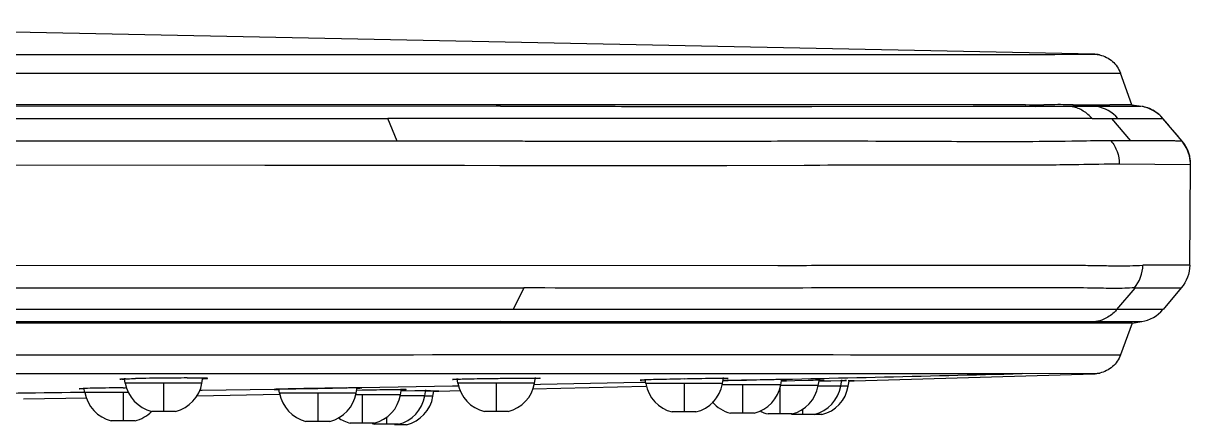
# Model space of a CAD drawing. Extents: x 9119 to 14551, y -233 to 2082.
# Drawn here: x 13080.59 to 13129.78, y 1054.14 to 1071.05 of the extents above; entities that cross this region are included whole.
import ezdxf

# ---------------------------------------------------------------- set-up
doc = ezdxf.new("R2010")
doc.units = 0
doc.header["$LTSCALE"] = 10
doc.header["$MEASUREMENT"] = 0
doc.layers.get('0').update_dxf_attribs({"linetype": 'CONTINUOUS'})

msp = doc.modelspace()

# ---------------------------------------------------------------- linework, layer by layer
at = {"color": 7, "linetype": 'Continuous'}
for p, q in [((13125.72, 1069.746), (13062.415, 1071.051)), ((13125.723, 1069.746), (13125.942, 1069.718)), ((13127.301, 1067.62), (13126.818, 1068.948)), ((13099.632, 1067.62), (13076.082, 1067.621)), ((13100.456, 1067.62), (13099.632, 1067.62)), ((13102.237, 1067.621), (13100.456, 1067.62)), ((13102.541, 1067.621), (13102.237, 1067.621)), ((13102.7, 1067.621), (13102.541, 1067.621)), ((13103.58, 1067.621), (13102.7, 1067.621)), ((13103.732, 1067.621), (13103.58, 1067.621)), ((13104.896, 1067.62), (13103.732, 1067.621)), ((13105.144, 1067.62), (13104.896, 1067.62)), ((13105.218, 1067.62), (13105.144, 1067.62)), ((13105.319, 1067.62), (13105.218, 1067.62)), ((13113.148, 1067.62), (13105.319, 1067.62)), ((13121.227, 1067.62), (13113.148, 1067.62)), ((13121.403, 1067.62), (13121.227, 1067.62)), ((13122.823, 1067.62), (13121.403, 1067.62)), ((13124.823, 1067.622), (13124.798, 1067.622)), ((13124.809, 1067.62), (13126.376, 1067.621)), ((13127.298, 1067.621), (13126.376, 1067.621)), ((13127.301, 1067.62), (13127.704, 1067.553)), ((13075.504, 1067.038), (13095.944, 1067.04)), ((13102.654, 1067.041), (13102.221, 1067.041)), ((13103.324, 1067.041), (13102.654, 1067.041)), ((13103.497, 1067.041), (13103.324, 1067.041)), ((13103.659, 1067.041), (13103.497, 1067.041)), ((13103.979, 1067.041), (13103.659, 1067.041)), ((13104.81, 1067.041), (13103.979, 1067.041)), ((13105.172, 1067.041), (13104.81, 1067.041)), ((13105.252, 1067.041), (13105.172, 1067.041)), ((13105.36, 1067.041), (13105.252, 1067.041)), ((13105.765, 1067.041), (13105.36, 1067.041)), ((13121.028, 1067.035), (13105.765, 1067.041)), ((13121.056, 1067.035), (13121.028, 1067.035)), ((13125.622, 1067.035), (13121.056, 1067.035)), ((13128.611, 1067.039), (13128.611, 1067.039)), ((13129.422, 1066.082), (13128.611, 1067.039)), ((13102.839, 1066.076), (13102.39, 1066.077)), ((13103.862, 1066.075), (13102.839, 1066.076)), ((13104.532, 1066.074), (13103.862, 1066.075)), ((13104.794, 1066.074), (13104.532, 1066.074)), ((13104.978, 1066.073), (13104.794, 1066.074)), ((13105.036, 1066.073), (13104.978, 1066.073)), ((13107.849, 1066.071), (13106.752, 1066.072)), ((13110.244, 1066.074), (13110.12, 1066.073)), ((13110.666, 1066.074), (13110.244, 1066.074)), ((13111.088, 1066.075), (13110.666, 1066.074)), ((13129.621, 1065.776), (13129.422, 1066.082)), ((13129.422, 1066.082), (13129.422, 1066.082)), ((13058.472, 1065.096), (13090.771, 1065.072)), ((13090.771, 1065.072), (13090.911, 1065.072)), ((13095.372, 1065.073), (13095.52, 1065.073)), ((13095.52, 1065.073), (13095.865, 1065.073)), ((13095.865, 1065.073), (13096.569, 1065.072)), ((13096.569, 1065.072), (13097.377, 1065.072)), ((13099.064, 1065.069), (13099.178, 1065.069)), ((13099.178, 1065.069), (13100.673, 1065.066)), ((13100.673, 1065.066), (13101.017, 1065.066)), ((13101.017, 1065.066), (13101.162, 1065.065)), ((13105.731, 1065.058), (13105.962, 1065.058)), ((13110.232, 1065.065), (13113.494, 1065.078)), ((13129.739, 1060.857), (13129.776, 1065.102)), ((13129.776, 1065.105), (13129.775, 1065.172)), ((13129.384, 1059.901), (13128.613, 1058.991)), ((13100.142, 1058.41), (13052.969, 1058.411)), ((13100.459, 1058.41), (13100.142, 1058.41)), ((13100.956, 1058.41), (13100.459, 1058.41)), ((13101.215, 1058.41), (13100.956, 1058.41)), ((13101.904, 1058.409), (13101.215, 1058.41)), ((13102.187, 1058.409), (13101.904, 1058.409)), ((13102.254, 1058.409), (13102.187, 1058.409)), ((13102.64, 1058.409), (13102.254, 1058.409)), ((13103.765, 1058.409), (13102.64, 1058.409)), ((13105.234, 1058.41), (13103.765, 1058.409)), ((13105.698, 1058.41), (13105.234, 1058.41)), ((13107.72, 1058.41), (13105.698, 1058.41)), ((13108.026, 1058.41), (13107.72, 1058.41)), ((13108.526, 1058.41), (13108.026, 1058.41)), ((13109.018, 1058.41), (13108.526, 1058.41)), ((13109.172, 1058.41), (13109.018, 1058.41)), ((13109.81, 1058.41), (13109.172, 1058.41)), ((13110.398, 1058.41), (13109.81, 1058.41)), ((13110.512, 1058.41), (13110.398, 1058.41)), ((13110.924, 1058.41), (13110.512, 1058.41)), ((13111.462, 1058.41), (13110.924, 1058.41)), ((13111.624, 1058.41), (13111.462, 1058.41)), ((13111.731, 1058.41), (13111.624, 1058.41)), ((13112.317, 1058.41), (13111.731, 1058.41)), ((13114.177, 1058.41), (13112.317, 1058.41)), ((13123.563, 1058.409), (13114.177, 1058.41)), ((13126.422, 1058.419), (13125.382, 1058.419)), ((13127.31, 1058.419), (13126.422, 1058.419)), ((13127.307, 1058.411), (13126.82, 1057.072)), ((13127.307, 1058.41), (13127.719, 1058.479)), ((13084.885, 1055.887), (13084.85, 1056.087)), ((13088.116, 1055.887), (13088.158, 1056.123)), ((13098.901, 1055.885), (13098.867, 1056.077)), ((13102.132, 1055.885), (13102.175, 1056.127)), ((13106.817, 1055.866), (13106.785, 1056.049)), ((13110.048, 1055.866), (13110.092, 1056.118)), ((13112.559, 1056.038), (13112.499, 1056.037)), ((13112.504, 1055.815), (13112.549, 1056.074)), ((13114.084, 1055.781), (13114.131, 1056.044)), ((13115.594, 1055.987), (13125.728, 1056.283)), ((13125.737, 1056.284), (13122.692, 1056.289)), ((13125.945, 1056.311), (13125.728, 1056.283)), ((13083.18, 1055.492), (13083.146, 1055.685)), ((13084.795, 1055.693), (13084.888, 1055.694)), ((13091.385, 1055.469), (13091.352, 1055.654)), ((13094.868, 1055.583), (13094.61, 1055.578)), ((13094.616, 1055.469), (13094.66, 1055.718)), ((13096.538, 1055.611), (13096.478, 1055.611)), ((13096.526, 1055.546), (13096.483, 1055.545)), ((13096.484, 1055.393), (13096.528, 1055.646)), ((13097.09, 1055.557), (13096.526, 1055.546)), ((13097.563, 1055.565), (13097.503, 1055.564)), ((13097.508, 1055.346), (13097.553, 1055.602)), ((13097.847, 1055.548), (13097.557, 1055.542)), ((13097.903, 1055.549), (13097.847, 1055.548)), ((13097.85, 1055.331), (13097.888, 1055.543)), ((13098.066, 1055.552), (13097.903, 1055.549)), ((13097.906, 1055.549), (13098.062, 1055.552)), ((13098.062, 1055.552), (13098.092, 1055.553)), ((13098.092, 1055.553), (13098.066, 1055.552)), ((13098.092, 1055.553), (13099.02, 1055.575)), ((13102.041, 1055.649), (13106.819, 1055.764)), ((13110.257, 1055.991), (13110.058, 1055.986)), ((13112.752, 1055.975), (13112.531, 1055.97)), ((13113.104, 1055.984), (13112.752, 1055.975)), ((13113.667, 1055.997), (13113.104, 1055.984)), ((13114.14, 1056.007), (13114.08, 1056.006)), ((13114.615, 1055.976), (13114.121, 1055.964)), ((13115.028, 1055.987), (13114.615, 1055.976)), ((13115.09, 1055.988), (13115.028, 1055.987)), ((13115.034, 1055.761), (13115.08, 1056.027)), ((13115.089, 1055.986), (13115.249, 1055.991)), ((13115.404, 1055.981), (13115.346, 1055.98)), ((13115.35, 1055.754), (13115.389, 1055.972)), ((13115.568, 1055.986), (13115.404, 1055.981)), ((13115.408, 1055.981), (13115.563, 1055.986)), ((13115.563, 1055.986), (13115.57, 1055.986)), ((13115.594, 1055.987), (13115.568, 1055.986)), ((13115.57, 1055.986), (13115.594, 1055.987)), ((13080.591, 1055.219), (13083.265, 1055.269)), ((13087.912, 1055.355), (13091.386, 1055.419)), ((13087.001, 1054.692), (13086.001, 1054.692)), ((13101.016, 1054.689), (13100.016, 1054.689)), ((13108.932, 1054.671), (13107.932, 1054.671)), ((13111.388, 1054.62), (13110.388, 1054.62)), ((13112.969, 1054.586), (13111.969, 1054.586)), ((13113.918, 1054.566), (13112.951, 1054.566)), ((13114.235, 1054.559), (13113.918, 1054.559)), ((13085.295, 1054.296), (13084.295, 1054.296)), ((13093.5, 1054.274), (13092.5, 1054.274)), ((13095.368, 1054.197), (13094.368, 1054.197)), ((13096.393, 1054.151), (13095.393, 1054.151)), ((13096.235, 1054.136), (13096.735, 1054.136))]:
    msp.add_line(p, q, dxfattribs=at)
at = {"color": 9, "linetype": 'Continuous'}
for p, q in [((13052.424, 1069.737), (13123.412, 1069.742)), ((13123.412, 1069.742), (13124.049, 1069.743)), ((13124.049, 1069.743), (13125.409, 1069.746)), ((13125.409, 1069.746), (13125.724, 1069.746)), ((13075.74, 1068.947), (13126.815, 1068.957)), ((13100.692, 1067.553), (13054.852, 1067.551)), ((13100.692, 1067.553), (13100.456, 1067.62)), ((13100.692, 1067.553), (13102.178, 1067.553)), ((13102.178, 1067.553), (13102.626, 1067.553)), ((13102.626, 1067.553), (13103.2, 1067.553)), ((13103.2, 1067.553), (13103.493, 1067.553)), ((13103.493, 1067.553), (13103.648, 1067.553)), ((13103.648, 1067.553), (13105.089, 1067.553)), ((13105.089, 1067.553), (13105.164, 1067.553)), ((13105.164, 1067.553), (13105.268, 1067.553)), ((13105.268, 1067.553), (13105.531, 1067.553)), ((13113.047, 1067.551), (13113.808, 1067.552)), ((13113.808, 1067.552), (13120.606, 1067.556)), ((13122.7, 1067.553), (13122.828, 1067.553)), ((13123.233, 1067.551), (13122.823, 1067.62)), ((13122.828, 1067.553), (13123.231, 1067.551)), ((13124.296, 1067.549), (13123.231, 1067.551)), ((13124.734, 1067.55), (13124.296, 1067.549)), ((13125.113, 1067.551), (13124.731, 1067.551)), ((13125.475, 1067.55), (13125.113, 1067.551)), ((13125.82, 1067.549), (13125.475, 1067.55)), ((13126.865, 1067.55), (13125.812, 1067.551)), ((13127.711, 1067.552), (13126.865, 1067.55)), ((13096.348, 1066.083), (13095.944, 1067.04)), ((13125.621, 1067.037), (13126.462, 1067.038)), ((13127.259, 1066.092), (13126.46, 1067.037)), ((13126.462, 1067.038), (13126.706, 1067.041)), ((13126.709, 1067.038), (13128.612, 1067.038)), ((13126.766, 1065.125), (13129.776, 1065.105)), ((13030.735, 1060.857), (13112.381, 1060.851)), ((13112.381, 1060.851), (13112.57, 1060.851)), ((13114.851, 1060.853), (13115.101, 1060.854)), ((13117.727, 1060.857), (13118.226, 1060.857)), ((13129.739, 1060.855), (13127.763, 1060.855)), ((13030.734, 1059.901), (13101.659, 1059.901)), ((13101.685, 1059.898), (13101.233, 1058.989)), ((13127.418, 1059.895), (13126.653, 1058.99)), ((13127.408, 1059.901), (13127.422, 1059.9)), ((13127.422, 1059.9), (13129.382, 1059.899)), ((13101.232, 1058.987), (13030.734, 1058.987)), ((13101.773, 1058.989), (13101.233, 1058.989)), ((13126.653, 1058.989), (13101.773, 1058.989)), ((13126.67, 1058.988), (13126.652, 1058.989)), ((13128.61, 1058.988), (13126.67, 1058.988)), ((13030.733, 1058.477), (13100.124, 1058.478)), ((13100.124, 1058.478), (13100.697, 1058.478)), ((13100.696, 1058.477), (13100.459, 1058.41)), ((13100.697, 1058.478), (13102.192, 1058.478)), ((13102.192, 1058.478), (13127.713, 1058.478)), ((13125.785, 1058.478), (13125.379, 1058.41)), ((13071.345, 1057.082), (13082.765, 1057.083)), ((13082.765, 1057.083), (13082.973, 1057.083)), ((13082.973, 1057.083), (13084.496, 1057.084)), ((13084.496, 1057.084), (13084.703, 1057.084)), ((13084.703, 1057.084), (13086.717, 1057.084)), ((13086.717, 1057.084), (13088.418, 1057.084)), ((13088.418, 1057.084), (13088.622, 1057.084)), ((13088.622, 1057.084), (13091.173, 1057.085)), ((13091.173, 1057.085), (13091.591, 1057.085)), ((13091.591, 1057.085), (13094.949, 1057.085)), ((13094.949, 1057.085), (13095.157, 1057.085)), ((13095.157, 1057.085), (13096.824, 1057.085)), ((13096.824, 1057.085), (13097.028, 1057.085)), ((13097.028, 1057.085), (13097.835, 1057.086)), ((13097.835, 1057.086), (13098.036, 1057.086)), ((13098.036, 1057.086), (13098.169, 1057.086)), ((13098.169, 1057.086), (13098.53, 1057.086)), ((13098.53, 1057.086), (13098.727, 1057.086)), ((13098.727, 1057.086), (13102.494, 1057.086)), ((13102.494, 1057.086), (13102.705, 1057.086)), ((13102.705, 1057.086), (13106.417, 1057.087)), ((13106.417, 1057.087), (13106.605, 1057.087)), ((13106.605, 1057.087), (13106.742, 1057.087)), ((13106.742, 1057.087), (13109.198, 1057.087)), ((13109.198, 1057.087), (13110.44, 1057.086)), ((13110.44, 1057.086), (13110.639, 1057.086)), ((13110.639, 1057.086), (13110.767, 1057.086)), ((13110.767, 1057.086), (13111.659, 1057.086)), ((13111.659, 1057.086), (13111.763, 1057.086)), ((13111.763, 1057.086), (13111.948, 1057.086)), ((13111.948, 1057.086), (13112.353, 1057.086)), ((13112.353, 1057.086), (13112.809, 1057.086)), ((13112.809, 1057.086), (13113.041, 1057.086)), ((13113.041, 1057.086), (13114.512, 1057.086)), ((13114.512, 1057.086), (13114.72, 1057.086)), ((13114.72, 1057.086), (13115.445, 1057.085)), ((13115.445, 1057.085), (13115.638, 1057.085)), ((13115.638, 1057.085), (13115.741, 1057.085)), ((13115.741, 1057.085), (13115.929, 1057.085)), ((13115.929, 1057.085), (13126.82, 1057.072)), ((13070.669, 1056.292), (13084.674, 1056.295)), ((13084.674, 1056.295), (13086.53, 1056.295)), ((13086.53, 1056.295), (13088.372, 1056.295)), ((13088.372, 1056.295), (13098.757, 1056.297)), ((13098.757, 1056.297), (13100.618, 1056.297)), ((13100.618, 1056.297), (13102.419, 1056.297)), ((13102.419, 1056.297), (13106.732, 1056.297)), ((13106.732, 1056.297), (13108.494, 1056.297)), ((13108.494, 1056.297), (13109.111, 1056.297)), ((13109.111, 1056.297), (13110.421, 1056.297)), ((13110.421, 1056.297), (13122.683, 1056.289)), ((13088.116, 1055.887), (13084.885, 1055.887)), ((13086.501, 1055.887), (13086.501, 1054.692)), ((13088.008, 1055.584), (13088.12, 1055.586)), ((13088.12, 1055.586), (13091.155, 1055.634)), ((13091.155, 1055.634), (13093, 1055.665)), ((13093, 1055.665), (13094.857, 1055.697)), ((13094.857, 1055.697), (13098.676, 1055.766)), ((13098.676, 1055.766), (13098.903, 1055.77)), ((13102.132, 1055.885), (13098.901, 1055.885)), ((13100.516, 1055.885), (13100.516, 1054.689)), ((13102.133, 1055.832), (13102.377, 1055.836)), ((13102.377, 1055.836), (13106.59, 1055.921)), ((13106.59, 1055.921), (13106.816, 1055.926)), ((13110.048, 1055.866), (13106.817, 1055.866)), ((13108.432, 1055.866), (13108.432, 1054.671)), ((13112.504, 1055.815), (13110.028, 1055.815)), ((13110.045, 1055.994), (13110.291, 1055.999)), ((13110.888, 1055.815), (13110.888, 1054.62)), ((13114.084, 1055.781), (13112.469, 1055.781)), ((13112.469, 1055.725), (13112.469, 1054.586)), ((13115.034, 1055.761), (13114.068, 1055.761)), ((13115.35, 1055.754), (13115.031, 1055.754)), ((13082.951, 1055.509), (13083.18, 1055.512)), ((13085.037, 1055.492), (13083.18, 1055.492)), ((13084.795, 1055.492), (13084.795, 1054.296)), ((13094.616, 1055.469), (13091.385, 1055.469)), ((13093, 1055.469), (13093, 1054.274)), ((13096.484, 1055.393), (13094.587, 1055.393)), ((13094.868, 1055.393), (13094.868, 1054.197)), ((13097.508, 1055.346), (13096.483, 1055.346)), ((13097.85, 1055.331), (13097.503, 1055.331)), ((13113.418, 1054.795), (13113.418, 1054.566)), ((13095.893, 1054.445), (13095.893, 1054.151))]:
    msp.add_line(p, q, dxfattribs=at)
at = {"color": 7, "linetype": 'Continuous'}
for points in [[(13125.942, 1069.718), (13125.88, 1069.731), (13125.794, 1069.742), (13125.734, 1069.746), (13125.721, 1069.746)], [(13128.611, 1067.039), (13128.542, 1067.114), (13128.472, 1067.181), (13128.4, 1067.242), (13128.327, 1067.296), (13128.254, 1067.344), (13128.181, 1067.387), (13128.109, 1067.424), (13128.038, 1067.456), (13127.97, 1067.483), (13127.903, 1067.506), (13127.838, 1067.524), (13127.774, 1067.54), (13127.74, 1067.547)], [(13129.775, 1065.172), (13129.734, 1065.461), (13129.621, 1065.776)], [(13125.728, 1056.283), (13125.751, 1056.284), (13125.819, 1056.29), (13125.895, 1056.301), (13125.945, 1056.311)]]:
    msp.add_lwpolyline(points, dxfattribs=at)
for centre, radius, start, end in [((13122.935, 1232.885), 165.265, 269.96096, 270.22782), ((13128.228, 1065.096), 1.55, 13.3729, 26.3043), ((13128.253, 1065.103), 1.524, 11.7925, 13.3489), ((13106.53, 2036.544), 971.487, 269.966484, 270.218336), ((13085.343, 1043.462), 12.614, 92.0148, 92.2997), ((13087.61, 944.112), 111.991, 90.56762, 91.17562), ((13087.679, 905.574), 150.529, 90.07041, 90.44859), ((13087.548, 1001.5), 54.602, 89.6764, 90.0569), ((13099.437, 1040.097), 15.968, 91.8623, 92.0915), ((13108.645, 994.496), 61.555, 91.30338, 91.68651), ((13115.158, 710.432), 345.694, 91.11486, 91.31179), ((13114.02, 736.305), 319.804, 90.78711, 91.00105), ((13110.73, 977.061), 79.026, 90.45502, 90.80049), ((13114.188, 947.502), 108.548, 90.89145, 91.10924), ((13083.758, 1037.078), 18.593, 91.7331, 91.9235), ((13084.433, 1014.064), 41.617, 91.1368, 91.7042), ((13086.815, 898.982), 156.723, 90.73824, 91.17264), ((13086.362, 1056.148), 1.5, 190, 256.0455), ((13086.639, 1056.148), 1.5, 283.9545, 350), ((13097.008, 819.012), 236.686, 90.97012, 91.25742), ((13096.858, 833.459), 222.238, 90.68723, 90.99453), ((13095.045, 987.557), 68.129, 90.36817, 90.71687), ((13094.786, 1026.326), 29.36, 90.2243, 90.3493), ((13101.483, 718.566), 337.082, 90.92077, 91.12439), ((13097.676, 957.505), 98.113, 90.69972, 90.9405), ((13101, 852.293), 203.301, 90.98565, 91.10209), ((13100.378, 1056.145), 1.5, 190, 256.0455), ((13100.655, 1056.145), 1.5, 283.9545, 350), ((13107.702, 1026.807), 29.23, 91.7035, 91.8209), ((13108.294, 1056.126), 1.5, 190.0003, 256.0455), ((13108.571, 1056.126), 1.5, 283.9545, 350), ((13119.356, 674.513), 381.586, 91.09161, 91.27153), ((13111.026, 1056.076), 1.5, 283.9545, 349.9997), ((13112.607, 1056.041), 1.5, 283.9545, 350), ((13117.127, 904.983), 151.054, 91.15613, 91.3127), ((13113.556, 1056.021), 1.5, 283.9545, 350), ((13113.873, 1056.015), 1.5, 283.9545, 349.9997), ((13084.657, 1055.752), 1.5, 190, 256.0455), ((13092.862, 1055.729), 1.5, 190.0003, 256.0455), ((13093.139, 1055.729), 1.5, 283.9545, 350), ((13095.006, 1055.653), 1.5, 283.9545, 350), ((13096.031, 1055.607), 1.5, 283.9545, 349.9997), ((13096.373, 1055.591), 1.5, 283.9545, 350), ((13110.75, 1056.076), 1.5, 220.943, 256.0455), ((13084.934, 1055.752), 1.5, 283.9545, 314.7929), ((13112.331, 1056.041), 1.5, 242.1723, 256.0455), ((13094.73, 1055.653), 1.5, 234.0304, 256.0455), ((13095.755, 1055.607), 1.5, 251.8225, 256.0455)]:
    msp.add_arc(centre, radius, start, end, dxfattribs=at)
at = {"color": 9, "linetype": 'Continuous'}
for centre, radius, start, end in [((13124.488, 1066.133), 1.438, 77.5459, 80.1217), ((13030.752, 4725.324), 3670.187, 271.241793, 271.435301), ((13030.738, 4726.099), 3670.962, 270.630511, 270.814962)]:
    msp.add_arc(centre, radius, start, end, dxfattribs=at)
at = {"color": 7, "linetype": 'Continuous'}
for points, start_tangent, end_tangent in [([(13125.942, 1069.718), (13126.481, 1069.446), (13126.814, 1068.957)], (0.976193, -0.216904), (0.34215, -0.939645)), ([(13124.798, 1067.622), (13124.525, 1067.623), (13123.592, 1067.622)], (-0.999985, 0.005468), (-0.999993, -0.003783)), ([(13128.611, 1067.039), (13127.74, 1067.547)], (-0.646788, 0.76267), (-0.982465, 0.18645)), ([(13102.221, 1067.041), (13100.701, 1067.041), (13095.944, 1067.04)], (-1, -0.00016), (-1, 0.000165)), ([(13129.422, 1066.082), (13128.611, 1067.039)], (-0.645619, 0.76366), (-0.646788, 0.76267)), ([(13096.348, 1066.083), (13086.697, 1066.082), (13076.465, 1066.09), (13065.633, 1066.085), (13054.391, 1066.08)], (-1, 0.000466), (-1, -0.000606)), ([(13098.801, 1066.082), (13098.195, 1066.082), (13096.348, 1066.083)], (-1, 0.00086), (-1, -0.000004)), ([(13102.39, 1066.077), (13101.511, 1066.078), (13098.801, 1066.082)], (-0.999999, 0.001458), (-1, 0.00086)), ([(13106.752, 1066.072), (13106.329, 1066.072), (13105.036, 1066.073)], (-1, 0.000585), (-0.999999, 0.001233)), ([(13110.12, 1066.073), (13109.566, 1066.073), (13107.849, 1066.071)], (-0.999999, -0.001608), (-1, -0.000108)), ([(13113.773, 1066.081), (13113.127, 1066.08), (13111.088, 1066.075)], (-0.999999, -0.001085), (-0.999998, -0.002146)), ([(13126.417, 1066.099), (13125.044, 1066.084), (13122.851, 1066.062), (13119.255, 1066.066), (13113.773, 1066.081)], (-0.99999, 0.004435), (-0.999999, -0.001085)), ([(13129.617, 1065.783), (13129.422, 1066.082)], (-0.443398, 0.896325), (-0.645619, 0.76366)), ([(13129.776, 1065.105), (13129.745, 1065.414)], (0.007958, 0.999968), (-0.204351, 0.978898)), ([(13090.911, 1065.072), (13092.051, 1065.073), (13095.372, 1065.073)], (1, 0.000351), (1, -0.000246)), ([(13097.377, 1065.072), (13097.803, 1065.071), (13099.064, 1065.069)], (0.999999, -0.00102), (0.999999, -0.001666)), ([(13101.162, 1065.065), (13102.346, 1065.063), (13105.731, 1065.058)], (0.999998, -0.00205), (1, -0.000679)), ([(13113.494, 1065.078), (13118.81, 1065.081), (13122.53, 1065.085), (13125.061, 1065.106), (13126.766, 1065.125)], (0.999993, 0.003693), (0.999914, -0.013101)), ([(13129.739, 1060.855), (13129.382, 1059.899)], (-0.010645, -0.999943), (-0.647746, -0.761856)), ([(13127.713, 1058.478), (13128.61, 1058.988)], (0.986356, 0.164627), (0.646454, 0.762953)), ([(13124.539, 1058.407), (13124.317, 1058.407), (13123.563, 1058.409)], (-0.999998, -0.001972), (-0.999998, 0.001906)), ([(13125.379, 1058.41), (13125.183, 1058.41), (13124.539, 1058.407)], (-0.99999, 0.004566), (-0.999998, -0.001972)), ([(13126.82, 1057.072), (13126.485, 1056.583), (13125.945, 1056.311)], (-0.342088, -0.939668), (-0.976407, -0.215938)), ([(13084.653, 1056.052), (13084.664, 1056.055), (13084.699, 1056.059), (13084.757, 1056.062), (13084.837, 1056.066)], (-0.171568, 0.985172), (0.999188, 0.040295)), ([(13084.682, 1056.048), (13084.661, 1056.05), (13084.653, 1056.052)], (-0.99726, 0.073979), (-0.171568, 0.985172)), ([(13084.842, 1056.042), (13084.789, 1056.043), (13084.682, 1056.048)], (-0.999784, 0.020777), (-0.99726, 0.073979)), ([(13084.9, 1056.068), (13084.986, 1056.071), (13085.312, 1056.079)], (0.999376, 0.035326), (0.99977, 0.021463)), ([(13088.156, 1056.098), (13088.093, 1056.099), (13087.857, 1056.101)], (-0.999829, 0.018469), (-0.999983, 0.005799)), ([(13088.355, 1056.088), (13088.351, 1056.089), (13088.342, 1056.091), (13088.326, 1056.092), (13088.304, 1056.094), (13088.242, 1056.096), (13088.156, 1056.098)], (-0.032222, 0.999481), (-0.999829, 0.018469)), ([(13088.166, 1056.074), (13088.22, 1056.077), (13088.327, 1056.083)], (0.999224, 0.039396), (0.995768, 0.091903)), ([(13088.327, 1056.083), (13088.348, 1056.086), (13088.355, 1056.088)], (0.995768, 0.091903), (-0.032222, 0.999481)), ([(13098.67, 1056.042), (13098.673, 1056.043), (13098.681, 1056.045), (13098.696, 1056.046), (13098.716, 1056.047), (13098.774, 1056.051), (13098.854, 1056.054)], (-0.165236, 0.986254), (0.999329, 0.036628)), ([(13098.697, 1056.039), (13098.677, 1056.04), (13098.67, 1056.042)], (-0.998628, 0.052371), (-0.165236, 0.986254)), ([(13098.859, 1056.035), (13098.806, 1056.036), (13098.697, 1056.039)], (-0.999955, 0.009525), (-0.998628, 0.052371)), ([(13098.918, 1056.056), (13099.004, 1056.059), (13099.329, 1056.067)], (0.999467, 0.03263), (0.999734, 0.023075)), ([(13099.329, 1056.067), (13099.592, 1056.073), (13100.516, 1056.087)], (0.999734, 0.023075), (0.999908, 0.013578)), ([(13100.516, 1056.087), (13100.836, 1056.091), (13101.703, 1056.098)], (0.999908, 0.013578), (0.999993, 0.00383)), ([(13101.703, 1056.098), (13101.848, 1056.099), (13102.187, 1056.098)], (0.999993, 0.00383), (0.999958, -0.009111)), ([(13102.371, 1056.092), (13102.368, 1056.091), (13102.359, 1056.089), (13102.344, 1056.088), (13102.323, 1056.087), (13102.264, 1056.084), (13102.182, 1056.08)], (-0.163302, -0.986576), (-0.999369, -0.035506)), ([(13102.187, 1056.098), (13102.238, 1056.098), (13102.342, 1056.095)], (0.999958, -0.009111), (0.998922, -0.046414)), ([(13102.342, 1056.095), (13102.364, 1056.094), (13102.371, 1056.092)], (0.998922, -0.046414), (-0.163302, -0.986576)), ([(13110.289, 1056.083), (13110.286, 1056.082), (13110.277, 1056.081), (13110.262, 1056.081), (13110.241, 1056.08), (13110.182, 1056.077), (13110.101, 1056.075)], (-0.177184, -0.984178), (-0.999525, -0.030817)), ([(13110.103, 1056.084), (13110.155, 1056.084), (13110.261, 1056.084)], (0.999978, 0.00657), (0.999903, -0.013946)), ([(13110.261, 1056.084), (13110.282, 1056.084), (13110.289, 1056.083)], (0.999903, -0.013946), (-0.177184, -0.984178)), ([(13112.558, 1056.031), (13112.611, 1056.033), (13112.718, 1056.037)], (0.99951, 0.031315), (0.998923, 0.046389)), ([(13112.746, 1056.039), (13112.743, 1056.039), (13112.734, 1056.039), (13112.72, 1056.04), (13112.699, 1056.04), (13112.64, 1056.039), (13112.559, 1056.038)], (0.170637, 0.985334), (-0.999902, -0.014025)), ([(13112.718, 1056.037), (13112.739, 1056.038), (13112.746, 1056.039)], (0.998923, 0.046389), (0.170637, 0.985334)), ([(13082.949, 1055.65), (13082.952, 1055.651), (13082.96, 1055.652), (13082.975, 1055.654), (13082.995, 1055.655), (13083.053, 1055.658), (13083.133, 1055.661)], (-0.172047, 0.985089), (0.999433, 0.033676)), ([(13082.977, 1055.647), (13082.956, 1055.649), (13082.949, 1055.65)], (-0.999028, 0.044085), (-0.172047, 0.985089)), ([(13083.137, 1055.644), (13083.084, 1055.645), (13082.977, 1055.647)], (-0.99997, 0.00772), (-0.999028, 0.044085)), ([(13091.183, 1055.622), (13091.162, 1055.621), (13091.155, 1055.62)], (-0.998409, -0.056382), (0.169741, -0.985489)), ([(13091.155, 1055.62), (13091.158, 1055.619), (13091.167, 1055.618), (13091.182, 1055.618), (13091.203, 1055.617), (13091.262, 1055.617), (13091.343, 1055.617)], (0.169741, -0.985489), (0.999996, 0.002748)), ([(13091.34, 1055.628), (13091.289, 1055.627), (13091.183, 1055.622)], (-0.999514, -0.031184), (-0.998409, -0.056382)), ([(13091.814, 1055.641), (13091.672, 1055.637), (13091.34, 1055.628)], (-0.999744, -0.022634), (-0.999514, -0.031184)), ([(13094.668, 1055.675), (13094.721, 1055.676), (13094.829, 1055.681)], (0.999521, 0.030953), (0.998485, 0.055032)), ([(13094.857, 1055.683), (13094.854, 1055.684), (13094.845, 1055.684), (13094.831, 1055.685), (13094.81, 1055.685), (13094.752, 1055.685), (13094.671, 1055.685)], (0.168626, 0.98568), (-0.999993, -0.00384)), ([(13094.829, 1055.681), (13094.85, 1055.682), (13094.857, 1055.683)], (0.998485, 0.055032), (0.168626, 0.98568)), ([(13096.537, 1055.604), (13096.59, 1055.606), (13096.697, 1055.609)], (0.999581, 0.02893), (0.998981, 0.045141)), ([(13096.725, 1055.611), (13096.722, 1055.612), (13096.713, 1055.612), (13096.699, 1055.612), (13096.678, 1055.612), (13096.619, 1055.612), (13096.538, 1055.611)], (0.168908, 0.985632), (-0.999945, -0.010526)), ([(13096.697, 1055.609), (13096.718, 1055.61), (13096.725, 1055.611)], (0.998981, 0.045141), (0.168908, 0.985632)), ([(13097.562, 1055.561), (13097.615, 1055.563), (13097.722, 1055.566)], (0.999673, 0.025563), (0.999437, 0.033555)), ([(13097.75, 1055.567), (13097.747, 1055.567), (13097.739, 1055.567), (13097.724, 1055.567), (13097.703, 1055.567), (13097.644, 1055.566), (13097.563, 1055.565)], (0.172052, 0.985088), (-0.999866, -0.016382)), ([(13097.722, 1055.566), (13097.743, 1055.567), (13097.75, 1055.567)], (0.999437, 0.033555), (0.172052, 0.985088)), ([(13106.588, 1056.014), (13106.591, 1056.015), (13106.599, 1056.015), (13106.614, 1056.016), (13106.634, 1056.017), (13106.693, 1056.02), (13106.773, 1056.023)], (-0.176986, 0.984213), (0.999493, 0.031843)), ([(13106.617, 1056.012), (13106.595, 1056.013), (13106.588, 1056.014)], (-0.999841, 0.017823), (-0.176986, 0.984213)), ([(13106.775, 1056.012), (13106.723, 1056.012), (13106.617, 1056.012)], (-0.999986, -0.005314), (-0.999841, 0.017823)), ([(13110.888, 1056.005), (13110.728, 1056.002), (13110.257, 1055.991)], (-0.999756, -0.022078), (-0.999719, -0.023686)), ([(13114.139, 1056.002), (13114.192, 1056.004), (13114.3, 1056.008)], (0.999512, 0.031245), (0.999116, 0.042042)), ([(13114.328, 1056.009), (13114.325, 1056.01), (13114.316, 1056.01), (13114.301, 1056.01), (13114.28, 1056.009), (13114.222, 1056.008), (13114.14, 1056.007)], (0.167119, 0.985937), (-0.999818, -0.019074)), ([(13114.3, 1056.008), (13114.321, 1056.009), (13114.328, 1056.009)], (0.999116, 0.042042), (0.167119, 0.985937)), ([(13115.277, 1055.992), (13115.274, 1055.992), (13115.266, 1055.992), (13115.251, 1055.992), (13115.23, 1055.991), (13115.171, 1055.99), (13115.09, 1055.988)], (0.173412, 0.984849), (-0.999721, -0.023607)), ([(13115.249, 1055.991), (13115.27, 1055.991), (13115.277, 1055.992)], (0.999395, 0.034784), (0.173412, 0.984849))]:
    msp.add_spline(points, degree=3, dxfattribs=dict(at, start_tangent=start_tangent, end_tangent=end_tangent))
at = {"color": 9, "linetype": 'Continuous'}
for points, start_tangent, end_tangent in [([(13105.531, 1067.553), (13107.59, 1067.552), (13113.047, 1067.551)], (1, -0.000368), (1, 0.000686)), ([(13120.606, 1067.556), (13121.019, 1067.556), (13122.102, 1067.555)], (1, -0.00004), (0.999998, -0.00188)), ([(13122.102, 1067.555), (13122.259, 1067.554), (13122.7, 1067.553)], (0.999998, -0.00188), (0.999994, -0.003361)), ([(13125.622, 1067.035), (13125.251, 1067.355), (13124.798, 1067.538)], (-0.639176, 0.769061), (-0.976478, 0.215619)), ([(13126.706, 1067.041), (13125.82, 1067.549)], (-0.646031, 0.763312), (-0.985227, 0.171252)), ([(13127.259, 1066.093), (13127.062, 1066.094), (13126.417, 1066.1)], (-0.999999, 0.001675), (-0.99994, 0.010925)), ([(13126.417, 1066.1), (13126.677, 1065.644), (13126.766, 1065.125)], (0.644214, -0.764846), (-0.004673, -0.999989)), ([(13129.422, 1066.082), (13129.412, 1066.084), (13129.385, 1066.086), (13129.341, 1066.087), (13129.28, 1066.089), (13129.202, 1066.09), (13129.108, 1066.092), (13128.871, 1066.096), (13128.569, 1066.1), (13128.2, 1066.1), (13127.76, 1066.095), (13127.259, 1066.093)], (-0.66874, 0.743496), (-0.999999, 0.001676)), ([(13112.57, 1060.851), (13113.162, 1060.851), (13114.851, 1060.853)], (1, 0.000583), (0.999999, 0.001319)), ([(13115.101, 1060.854), (13115.798, 1060.855), (13117.727, 1060.857)], (0.999999, 0.001354), (1, 0.0007)), ([(13118.226, 1060.857), (13122.567, 1060.859), (13124.024, 1060.859), (13125.131, 1060.854), (13125.977, 1060.842), (13126.653, 1060.832), (13127.763, 1060.852)], (1, 0.000346), (0.999301, 0.03739)), ([(13127.408, 1059.901), (13127.763, 1060.858)], (0.644522, 0.764586), (0.009428, 0.999956)), ([(13127.408, 1059.901), (13126.591, 1059.877), (13125.608, 1059.893), (13124.22, 1059.899), (13122.129, 1059.9), (13119.008, 1059.901), (13114.536, 1059.897), (13108.702, 1059.89), (13101.685, 1059.898)], (-0.99871, -0.050772), (-0.999997, 0.002511)), ([(13126.67, 1058.988), (13126.551, 1058.863), (13126.112, 1058.578)], (-0.645202, -0.764012), (-0.91771, -0.397251)), ([(13126.112, 1058.578), (13125.775, 1058.478)], (-0.91771, -0.397251), (-0.986304, -0.164935))]:
    msp.add_spline(points, degree=3, dxfattribs=dict(at, start_tangent=start_tangent, end_tangent=end_tangent))

doc.saveas('drawing.dxf')
